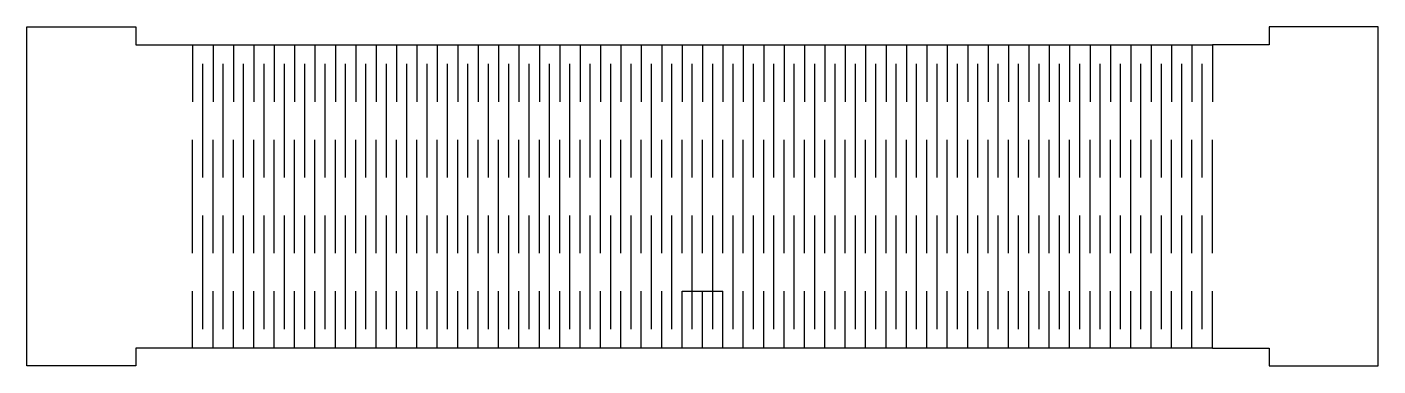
# Model space of a CAD drawing. Header units: millimetres. Extents: x -119 to 119, y -123 to -64.
import ezdxf

# ---------------------------------------------------------------- set-up
doc = ezdxf.new("R2010")
doc.units = ezdxf.units.MM
doc.layers.get('0').update_dxf_attribs({"linetype": 'CONTINUOUS'})

msp = doc.modelspace()

# ---------------------------------------------------------------- linework, layer by layer
for p, q in [((-118.99, -63.57), (-99.81, -63.57)), ((-118.99, -123.38), (-118.99, -63.57)), ((-99.81, -63.57), (-99.81, -66.74)), ((99.81, -63.57), (99.81, -66.74)), ((118.99, -63.57), (99.81, -63.57)), ((118.99, -123.38), (118.99, -63.57)), ((-99.81, -66.74), (-89.82, -66.74)), ((-89.82, -66.74), (89.82, -66.74)), ((-89.82, -66.74), (-89.82, -76.77)), ((-86.22, -66.74), (-86.22, -76.77)), ((-82.63, -66.74), (-82.63, -76.77)), ((-79.04, -66.74), (-79.04, -76.77)), ((-75.45, -66.74), (-75.45, -76.77)), ((-71.85, -66.74), (-71.85, -76.77)), ((-68.26, -66.74), (-68.26, -76.77)), ((-64.67, -66.74), (-64.67, -76.77)), ((-61.08, -66.74), (-61.08, -76.77)), ((-57.48, -66.74), (-57.48, -76.77)), ((-53.89, -66.74), (-53.89, -76.77)), ((-50.3, -66.74), (-50.3, -76.77)), ((-46.71, -66.74), (-46.71, -76.77)), ((-43.11, -66.74), (-43.11, -76.77)), ((-39.52, -66.74), (-39.52, -76.77)), ((-35.93, -66.74), (-35.93, -76.77)), ((-32.33, -66.74), (-32.33, -76.77)), ((-28.74, -66.74), (-28.74, -76.77)), ((-25.15, -66.74), (-25.15, -76.77)), ((-21.56, -66.74), (-21.56, -76.77)), ((-17.96, -66.74), (-17.96, -76.77)), ((-14.37, -66.74), (-14.37, -76.77)), ((-10.78, -66.74), (-10.78, -76.77)), ((-7.19, -66.74), (-7.19, -76.77)), ((-3.59, -66.74), (-3.59, -76.77)), ((0, -66.74), (0, -76.77)), ((3.59, -66.74), (3.59, -76.77)), ((7.19, -66.74), (7.19, -76.77)), ((10.78, -66.74), (10.78, -76.77)), ((14.37, -66.74), (14.37, -76.77)), ((17.96, -66.74), (17.96, -76.77)), ((21.56, -66.74), (21.56, -76.77)), ((25.15, -66.74), (25.15, -76.77)), ((28.74, -66.74), (28.74, -76.77)), ((32.33, -66.74), (32.33, -76.77)), ((35.93, -66.74), (35.93, -76.77)), ((39.52, -66.74), (39.52, -76.77)), ((43.11, -66.74), (43.11, -76.77)), ((46.71, -66.74), (46.71, -76.77)), ((50.3, -66.74), (50.3, -76.77)), ((53.89, -66.74), (53.89, -76.77)), ((57.48, -66.74), (57.48, -76.77)), ((61.08, -66.74), (61.08, -76.77)), ((64.67, -66.74), (64.67, -76.77)), ((68.26, -66.74), (68.26, -76.77)), ((71.85, -66.74), (71.85, -76.77)), ((75.45, -66.74), (75.45, -76.77)), ((79.04, -66.74), (79.04, -76.77)), ((82.63, -66.74), (82.63, -76.77)), ((86.22, -66.74), (86.22, -76.77)), ((99.81, -66.74), (89.82, -66.74)), ((89.82, -66.74), (89.82, -76.77)), ((-88.02, -90.13), (-88.02, -70.08)), ((-84.43, -90.13), (-84.43, -70.08)), ((-80.84, -90.13), (-80.84, -70.08)), ((-77.24, -90.13), (-77.24, -70.08)), ((-73.65, -90.13), (-73.65, -70.08)), ((-70.06, -90.13), (-70.06, -70.08)), ((-66.46, -90.13), (-66.46, -70.08)), ((-62.87, -90.13), (-62.87, -70.08)), ((-59.28, -90.13), (-59.28, -70.08)), ((-55.69, -90.13), (-55.69, -70.08)), ((-52.09, -90.13), (-52.09, -70.08)), ((-48.5, -90.13), (-48.5, -70.08)), ((-44.91, -90.13), (-44.91, -70.08)), ((-41.32, -90.13), (-41.32, -70.08)), ((-37.72, -90.13), (-37.72, -70.08)), ((-34.13, -90.13), (-34.13, -70.08)), ((-30.54, -90.13), (-30.54, -70.08)), ((-26.95, -90.13), (-26.95, -70.08)), ((-23.35, -90.13), (-23.35, -70.08)), ((-19.76, -90.13), (-19.76, -70.08)), ((-16.17, -90.13), (-16.17, -70.08)), ((-12.57, -90.13), (-12.57, -70.08)), ((-8.98, -90.13), (-8.98, -70.08)), ((-5.39, -90.13), (-5.39, -70.08)), ((-1.8, -90.13), (-1.8, -70.08)), ((1.8, -90.13), (1.8, -70.08)), ((5.39, -90.13), (5.39, -70.08)), ((8.98, -90.13), (8.98, -70.08)), ((12.57, -90.13), (12.57, -70.08)), ((16.17, -90.13), (16.17, -70.08)), ((19.76, -90.13), (19.76, -70.08)), ((23.35, -90.13), (23.35, -70.08)), ((26.95, -90.13), (26.95, -70.08)), ((30.54, -90.13), (30.54, -70.08)), ((34.13, -90.13), (34.13, -70.08)), ((37.72, -90.13), (37.72, -70.08)), ((41.32, -90.13), (41.32, -70.08)), ((44.91, -90.13), (44.91, -70.08)), ((48.5, -90.13), (48.5, -70.08)), ((52.09, -90.13), (52.09, -70.08)), ((55.69, -90.13), (55.69, -70.08)), ((59.28, -90.13), (59.28, -70.08)), ((62.87, -90.13), (62.87, -70.08)), ((66.46, -90.13), (66.46, -70.08)), ((70.06, -90.13), (70.06, -70.08)), ((73.65, -90.13), (73.65, -70.08)), ((77.24, -90.13), (77.24, -70.08)), ((80.84, -90.13), (80.84, -70.08)), ((84.43, -90.13), (84.43, -70.08)), ((88.02, -90.13), (88.02, -70.08)), ((-89.82, -103.5), (-89.82, -83.45)), ((-86.22, -103.5), (-86.22, -83.45)), ((-82.63, -103.5), (-82.63, -83.45)), ((-79.04, -103.5), (-79.04, -83.45)), ((-75.45, -103.5), (-75.45, -83.45)), ((-71.85, -103.5), (-71.85, -83.45)), ((-68.26, -103.5), (-68.26, -83.45)), ((-64.67, -103.5), (-64.67, -83.45)), ((-61.08, -103.5), (-61.08, -83.45)), ((-57.48, -103.5), (-57.48, -83.45)), ((-53.89, -103.5), (-53.89, -83.45)), ((-50.3, -103.5), (-50.3, -83.45)), ((-46.71, -103.5), (-46.71, -83.45)), ((-43.11, -103.5), (-43.11, -83.45)), ((-39.52, -103.5), (-39.52, -83.45)), ((-35.93, -103.5), (-35.93, -83.45)), ((-32.33, -103.5), (-32.33, -83.45)), ((-28.74, -103.5), (-28.74, -83.45)), ((-25.15, -103.5), (-25.15, -83.45)), ((-21.56, -103.5), (-21.56, -83.45)), ((-17.96, -103.5), (-17.96, -83.45)), ((-14.37, -103.5), (-14.37, -83.45)), ((-10.78, -103.5), (-10.78, -83.45)), ((-7.19, -103.5), (-7.19, -83.45)), ((-3.59, -103.5), (-3.59, -83.45)), ((0, -103.5), (0, -83.45)), ((3.59, -103.5), (3.59, -83.45)), ((7.19, -103.5), (7.19, -83.45)), ((10.78, -103.5), (10.78, -83.45)), ((14.37, -103.5), (14.37, -83.45)), ((17.96, -103.5), (17.96, -83.45)), ((21.56, -103.5), (21.56, -83.45)), ((25.15, -103.5), (25.15, -83.45)), ((28.74, -103.5), (28.74, -83.45)), ((32.33, -103.5), (32.33, -83.45)), ((35.93, -103.5), (35.93, -83.45)), ((39.52, -103.5), (39.52, -83.45)), ((43.11, -103.5), (43.11, -83.45)), ((46.71, -103.5), (46.71, -83.45)), ((50.3, -103.5), (50.3, -83.45)), ((53.89, -103.5), (53.89, -83.45)), ((57.48, -103.5), (57.48, -83.45)), ((61.08, -103.5), (61.08, -83.45)), ((64.67, -103.5), (64.67, -83.45)), ((68.26, -103.5), (68.26, -83.45)), ((71.85, -103.5), (71.85, -83.45)), ((75.45, -103.5), (75.45, -83.45)), ((79.04, -103.5), (79.04, -83.45)), ((82.63, -103.5), (82.63, -83.45)), ((86.22, -103.5), (86.22, -83.45)), ((89.82, -103.5), (89.82, -83.45)), ((-88.02, -116.87), (-88.02, -96.82)), ((-84.43, -116.87), (-84.43, -96.82)), ((-80.84, -116.87), (-80.84, -96.82)), ((-77.24, -116.87), (-77.24, -96.82)), ((-73.65, -116.87), (-73.65, -96.82)), ((-70.06, -116.87), (-70.06, -96.82)), ((-66.46, -116.87), (-66.46, -96.82)), ((-62.87, -116.87), (-62.87, -96.82)), ((-59.28, -116.87), (-59.28, -96.82)), ((-55.69, -116.87), (-55.69, -96.82)), ((-52.09, -116.87), (-52.09, -96.82)), ((-48.5, -116.87), (-48.5, -96.82)), ((-44.91, -116.87), (-44.91, -96.82)), ((-41.32, -116.87), (-41.32, -96.82)), ((-37.72, -116.87), (-37.72, -96.82)), ((-34.13, -116.87), (-34.13, -96.82)), ((-30.54, -116.87), (-30.54, -96.82)), ((-26.95, -116.87), (-26.95, -96.82)), ((-23.35, -116.87), (-23.35, -96.82)), ((-19.76, -116.87), (-19.76, -96.82)), ((-16.17, -116.87), (-16.17, -96.82)), ((-12.57, -116.87), (-12.57, -96.82)), ((-8.98, -116.87), (-8.98, -96.82)), ((-5.39, -116.87), (-5.39, -96.82)), ((-1.8, -116.87), (-1.8, -96.82)), ((1.8, -116.87), (1.8, -96.82)), ((5.39, -116.87), (5.39, -96.82)), ((8.98, -116.87), (8.98, -96.82)), ((12.57, -116.87), (12.57, -96.82)), ((16.17, -116.87), (16.17, -96.82)), ((19.76, -116.87), (19.76, -96.82)), ((23.35, -116.87), (23.35, -96.82)), ((26.95, -116.87), (26.95, -96.82)), ((30.54, -116.87), (30.54, -96.82)), ((34.13, -116.87), (34.13, -96.82)), ((37.72, -116.87), (37.72, -96.82)), ((41.32, -116.87), (41.32, -96.82)), ((44.91, -116.87), (44.91, -96.82)), ((48.5, -116.87), (48.5, -96.82)), ((52.09, -116.87), (52.09, -96.82)), ((55.69, -116.87), (55.69, -96.82)), ((59.28, -116.87), (59.28, -96.82)), ((62.87, -116.87), (62.87, -96.82)), ((66.46, -116.87), (66.46, -96.82)), ((70.06, -116.87), (70.06, -96.82)), ((73.65, -116.87), (73.65, -96.82)), ((77.24, -116.87), (77.24, -96.82)), ((80.84, -116.87), (80.84, -96.82)), ((84.43, -116.87), (84.43, -96.82)), ((88.02, -116.87), (88.02, -96.82)), ((-89.82, -120.21), (-89.82, -110.18)), ((-86.22, -120.21), (-86.22, -110.18)), ((-82.63, -120.21), (-82.63, -110.18)), ((-79.04, -120.21), (-79.04, -110.18)), ((-75.45, -120.21), (-75.45, -110.18)), ((-71.85, -120.21), (-71.85, -110.18)), ((-68.26, -120.21), (-68.26, -110.18)), ((-64.67, -120.21), (-64.67, -110.18)), ((-61.08, -120.21), (-61.08, -110.18)), ((-57.48, -120.21), (-57.48, -110.18)), ((-53.89, -120.21), (-53.89, -110.18)), ((-50.3, -120.21), (-50.3, -110.18)), ((-46.71, -120.21), (-46.71, -110.18)), ((-43.11, -120.21), (-43.11, -110.18)), ((-39.52, -120.21), (-39.52, -110.18)), ((-35.93, -120.21), (-35.93, -110.18)), ((-32.33, -120.21), (-32.33, -110.18)), ((-28.74, -120.21), (-28.74, -110.18)), ((-25.15, -120.21), (-25.15, -110.18)), ((-21.56, -120.21), (-21.56, -110.18)), ((-17.96, -120.21), (-17.96, -110.18)), ((-14.37, -120.21), (-14.37, -110.18)), ((-10.78, -120.21), (-10.78, -110.18)), ((-7.19, -120.21), (-7.19, -110.18)), ((-3.59, -120.21), (-3.59, -110.18)), ((-3.59, -110.18), (3.59, -110.18)), ((0, -120.21), (0, -110.18)), ((3.59, -120.21), (3.59, -110.18)), ((7.19, -120.21), (7.19, -110.18)), ((10.78, -120.21), (10.78, -110.18)), ((14.37, -120.21), (14.37, -110.18)), ((17.96, -120.21), (17.96, -110.18)), ((21.56, -120.21), (21.56, -110.18)), ((25.15, -120.21), (25.15, -110.18)), ((28.74, -120.21), (28.74, -110.18)), ((32.33, -120.21), (32.33, -110.18)), ((35.93, -120.21), (35.93, -110.18)), ((39.52, -120.21), (39.52, -110.18)), ((43.11, -120.21), (43.11, -110.18)), ((46.71, -120.21), (46.71, -110.18)), ((50.3, -120.21), (50.3, -110.18)), ((53.89, -120.21), (53.89, -110.18)), ((57.48, -120.21), (57.48, -110.18)), ((61.08, -120.21), (61.08, -110.18)), ((64.67, -120.21), (64.67, -110.18)), ((68.26, -120.21), (68.26, -110.18)), ((71.85, -120.21), (71.85, -110.18)), ((75.45, -120.21), (75.45, -110.18)), ((79.04, -120.21), (79.04, -110.18)), ((82.63, -120.21), (82.63, -110.18)), ((86.22, -120.21), (86.22, -110.18)), ((89.82, -120.21), (89.82, -110.18)), ((-99.81, -120.21), (-99.81, -123.38)), ((-89.82, -120.21), (-99.81, -120.21)), ((89.82, -120.21), (-89.82, -120.21)), ((89.82, -120.21), (99.81, -120.21)), ((99.81, -120.21), (99.81, -123.38)), ((-99.81, -123.38), (-118.99, -123.38)), ((99.81, -123.38), (118.99, -123.38))]:
    msp.add_line(p, q)

doc.saveas('drawing.dxf')
